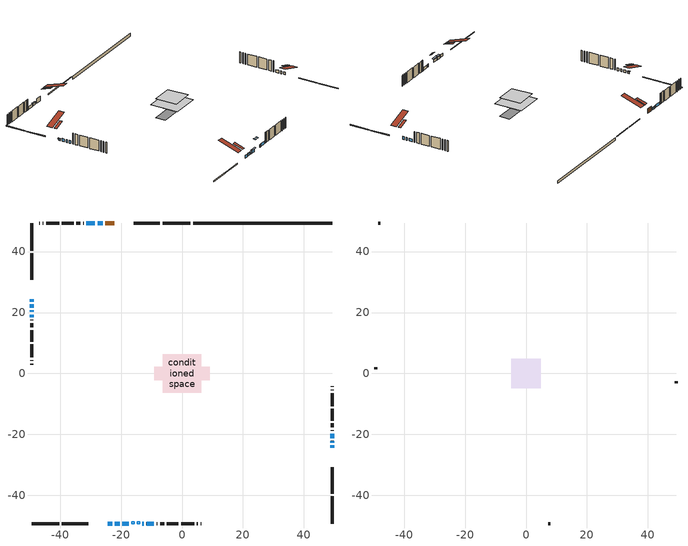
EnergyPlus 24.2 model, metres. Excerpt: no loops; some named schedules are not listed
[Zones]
conditioned space
 floor outside (Floor1 construction): -2.57,-2.57 -2.57,2.57 2.57,2.57 2.57,-2.57 z0.31
 floor adiabatic (AdiabaticFloorConstruction): -6.39,-6.39 -6.39,6.39 6.39,6.39 6.39,-6.39 z2.75
 floor foundation (Slab1 construction): -9.16,-2.27 -9.16,2.27 9.16,2.27 9.16,-2.27 z-0.91
 wall outside (RimJoist1 construction): 2.7,49.35 -6.33,49.35 / -49.35,-49.35 -40.32,-49.35 / -49.35,49.35 -49.35,40.32 / 49.35,-49.35 49.35,-40.32 z0.31:0.61
 wall outside (RimJoist2 construction): -7.26,49.35 -15.83,49.35 / -39.39,-49.35 -30.82,-49.35 / -49.35,39.39 -49.35,30.82 / 49.35,-39.39 49.35,-30.82 z0.31:0.61
 wall outside (AdiabaticWallConstruction 1): -22.28,49.35 -25.09,49.35 z0.31:2.34
 wall outside (AdiabaticWallConstruction): -24.37,-49.35 -22.91,-49.35 / -49.35,22.63 -49.35,21.61 / 49.35,-24.37 49.35,-23.61 / 49.35,-22.68 49.35,-22.14 / -19.53,-49.35 -17.39,-49.35 / -49.35,20.69 -49.35,20.18 / -49.35,19.25 -49.35,18.49 / -13,-49.35 -12.57,-49.35 / 49.35,-21.21 49.35,-19.68 / -28.58,49.35 -31.32,49.35 / -11.64,-49.35 -9.2,-49.35 z0.31:1.53; -49.35,24.37 -49.35,23.56 z0.31:1.13; -26.02,49.35 -27.65,49.35 z0.31:1.12; -21.98,-49.35 -20.45,-49.35 z0.31:1.33
 wall outside (Wall1 construction): -32.25,49.35 -32.41,49.35 / -8.27,-49.35 -8.11,-49.35 / -49.35,17.56 -49.35,17.4 / 49.35,-18.76 49.35,-18.59 z0.31:5.19
 wall outside (Wall2 construction): -33.34,49.35 -34.63,49.35 / -7.18,-49.35 -5.89,-49.35 / -49.35,16.47 -49.35,15.17 / 49.35,-17.67 49.35,-16.37 z0.31:5.19
 wall outside (Wall3 construction): -35.56,49.35 -39.37,49.35 / -4.96,-49.35 -1.16,-49.35 / -49.35,14.24 -49.35,10.44 / 49.35,-15.44 49.35,-11.64 z0.31:5.19
 wall outside (Wall4 construction): -40.3,49.35 -44.51,49.35 / -0.23,-49.35 3.99,-49.35 / -49.35,9.51 -49.35,5.3 / 49.35,-10.71 49.35,-6.49 z0.31:5.19
 wall outside (Wall5 construction): -45.44,49.35 -45.68,49.35 / 4.92,-49.35 5.15,-49.35 / -49.35,4.37 -49.35,4.13 / 49.35,-5.57 49.35,-5.33 z0.31:5.19
 wall outside (Wall6 construction): -46.6,49.35 -46.89,49.35 / 6.08,-49.35 6.37,-49.35 / -49.35,3.2 -49.35,2.92 / 49.35,-4.4 49.35,-4.11 z0.31:5.19
 wall foundation (FoundationWall1 construction): 49.35,49.35 3.63,49.35 z-0.91:0.31
 window (WindowConstruction 12): -24.37,-49.35 -22.91,-49.35 z0.31:1.53
 window (WindowConstruction 3): -49.35,24.37 -49.35,23.56 z0.31:1.12
 window (WindowConstruction 4): -49.35,22.63 -49.35,21.62 z0.31:1.53
 window (WindowConstruction 5): 49.35,-24.37 49.35,-23.61 z0.31:1.53
 window (WindowConstruction 6): 49.35,-22.68 49.35,-22.14 z0.31:1.53
 window (WindowConstruction 7): -26.02,49.35 -27.65,49.35 z0.31:1.12
 window (WindowConstruction 8): -21.98,-49.35 -20.45,-49.35 z0.31:1.32
 window (WindowConstruction 9): -19.52,-49.35 -17.39,-49.35 z0.31:1.53
 window (WindowConstruction 10): -49.35,20.69 -49.35,20.18 z0.31:1.53
 window (WindowConstruction 11): -49.35,19.25 -49.35,18.49 z0.31:1.53
 window (WindowConstruction 13): -13,-49.35 -12.57,-49.35 z0.31:1.53
 window (WindowConstruction): 49.35,-21.21 49.35,-19.68 z0.31:1.53
 window (WindowConstruction 1): -28.58,49.35 -31.32,49.35 z0.31:1.53
 window (WindowConstruction 2): -11.64,-49.35 -9.2,-49.35 z0.31:1.53
 door (Door): -22.28,49.35 -25.09,49.35 z0.31:2.34
 ceiling adiabatic (AdiabaticFloorConstruction): 6.39,-6.39 6.39,6.39 -6.39,6.39 -6.39,-6.39 z2.75
 roof outside (Roof2 construction): -21.35,49.35,5.19 -21.35,44.88,6.68 -20.17,44.88,6.68 -20.17,49.35,5.19; -25.3,-49.35,5.19 -25.3,-44.88,6.68 -26.48,-44.88,6.68 -26.48,-49.35,5.19; -49.35,25.3,5.19 -44.88,25.3,6.68 -44.88,26.48,6.68 -49.35,26.48,5.19; 49.35,-25.3,5.19 44.88,-25.3,6.68 44.88,-26.48,6.68 49.35,-26.48,5.19
 roof outside (AdiabaticRoofConstruction): -15.6,-49.35,5.19 -15.6,-48.53,5.46 -16.46,-48.53,5.46 -16.46,-49.35,5.19; -13.92,-49.35,5.19 -13.92,-48.64,5.42 -14.67,-48.64,5.42 -14.67,-49.35,5.19
 skylight (SkylightConstruction): -15.6,-49.35,5.19 -15.6,-48.53,5.46 -16.46,-48.53,5.46 -16.46,-49.35,5.19
 skylight (SkylightConstruction 1): -13.92,-49.35,5.19 -13.92,-48.64,5.42 -14.67,-48.64,5.42 -14.67,-49.35,5.19
attic - vented
 floor to conditioned space (Floor2 construction Reversed): -4.84,-4.84 -4.84,4.84 4.84,4.84 4.84,-4.84 z5.19
 wall outside (Wall7 construction): -47.82,49.35 -48.42,49.35 / 7.3,-49.35 7.9,-49.35 / -49.35,1.99 -49.35,1.38 / 49.35,-3.18 49.35,-2.58 z0.31:5.19
 roof outside (Roof1 construction): -19.24,49.35,5.19 -19.24,39.93,8.33 -16.76,39.93,8.33 -16.76,49.35,5.19; -27.41,-49.35,5.19 -27.41,-39.93,8.33 -29.89,-39.93,8.33 -29.89,-49.35,5.19; -49.35,27.41,5.19 -39.93,27.41,8.33 -39.93,29.89,8.33 -49.35,29.89,5.19; 49.35,-27.41,5.19 39.93,-27.41,8.33 39.93,-29.89,8.33 49.35,-29.89,5.19
shading: -49.35,23.41 -49.35,24.52 -49.96,24.52 -49.96,23.41 z1.27; -27.8,49.35 -25.87,49.35 -25.87,49.96 -27.8,49.96 z1.27; -20.16,-49.35 -22.28,-49.35 -22.28,-50.26 -20.16,-50.26 z1.62; -16.93,-49.35 -19.99,-49.35 -19.99,-49.96 -16.93,-49.96 z1.99
[Building]
Building 1: Terrain=Suburbs
[Site:Location]
Summerland CS_BC: Latitude {deg}=49.56; Longitude {deg}=-119.65; Time Zone {hr}=-8; Elevation {m}=454; Keep Site Location Information=Yes
[Site:GroundTemperature:Shallow]
5.06956, 3.19416, 3.04397, 3.93394, 7.50669, 11.0628, 14.1458, 16.0987, 16.2646, 14.6762, 11.6719, 8.22487
[Site:WaterMainsTemperature]
Calculation Method=Schedule; Temperature Schedule=mains temperature schedule
[Material] Roughness=Rough; Thermal Absorptance=0.9
Name | Thickness {m} | Conductivity {W/m-K} | Density {kg/m3} | Specific Heat {J/kg-K} | Solar Absorptance | Visible Absorptance
asphalt or fiberglass shingles | 0.00635 | 0.162714 | 1121.4 | 1465.45 | 0.4 | 0.4
asphalt or fiberglass shingles 1 | 0.00635 | 0.162714 | 1121.4 | 1465.45 | 0.7 | 0.7
ceiling loosefill ins | 0.169333 | 0.0480833 | 16.02 | 1046.75 | 0.7 | 0.7
ceiling stud and cavity | 0.1397 | 0.0910875 | 65.682 | 1177.47 | 0.7 | 0.7
concrete 4.0 in. | 0.1016 | 1.803125 | 2242.8 | 837.4 | 0.7 | 0.7
concrete 8.0 in. | 0.2032 | 1.803125 | 2242.8 | 837.4 | 0.7 | 0.7
door material | 0.04445 | 0.0451087 | 512.64 | 1214.23 | 0.7 | 0.7
exterior vertical ins | 0.0198382 | 0.029427 | 32.04 | 1214.23 | 0.7 | 0.7
floor covering | 0.0127 | 0.0433444 | 54.468 | 1339.84 | 0.6 | 0.6
floor rigid ins; rim joist rigid ins; roof rigid ins; wall rigid ins | 0.051816 | 0.029427 | 32.04 | 1214.23 | 0.7 | 0.7
floor rigid ins 1; roof rigid ins 1; wall rigid ins 1 | 0.512978 | 0.029427 | 32.04 | 1214.23 | 0.7 | 0.7
floor stud and cavity | 0.1397 | 0.10182 | 92.3553 | 1139.71 | 0.7 | 0.7
floor stud and cavity 1 | 0.1397 | 1.75129 | 37.0049 | 1207.88 | 0.7 | 0.7
furniture material conditioned space 1 | 0.1524 | 0.115458 | 640.8 | 1214.23 | 0.6 | 0.6
gypsum board | 0.0127 | 0.160291 | 801 | 837.4 | 0.6 | 0.6
gypsum board 1 | 0.0127 | 0.160291 | 801 | 837.4 | 0.7 | 0.7
osb sheathing 0.5 in. | 0.0127 | 0.115458 | 512.64 | 1214.23 | 0.7 | 0.7
osb sheathing 0.75 in. | 0.01905 | 0.115458 | 512.64 | 1214.23 | 0.7 | 0.7
osb sheathing 2.0 in. | 0.0508 | 0.115458 | 512.64 | 1214.23 | 0.7 | 0.7
rim joist stud and cavity | 0.0508 | 0.0471729 | 125.044 | 1163.47 | 0.6 | 0.6
rim joist stud and cavity 1 | 0.0508 | 0.0402607 | 125.044 | 1163.47 | 0.6 | 0.6
roof stud and cavity | 0.2032 | 0.17359 | 78.34581 | 1123.46 | 0.7 | 0.7
roof stud and cavity 1 | 0.18415 | 1.78685 | 37.0049 | 1207.88 | 0.6 | 0.6
wall stud and cavity | 0.1397 | 0.316099 | 139.0536 | 1170.24 | 0.7 | 0.7
wall stud and cavity 1 | 0.1397 | 0.274534 | 139.0536 | 1170.24 | 0.7 | 0.7
wall stud and cavity 2 | 0.1397 | 0.216185 | 139.0536 | 1170.24 | 0.7 | 0.7
wall stud and cavity 3 | 0.1397 | 0.190262 | 139.0536 | 1170.24 | 0.7 | 0.7
wall stud and cavity 4 | 0.1397 | 0.0749889 | 139.0536 | 1170.24 | 0.7 | 0.7
wall stud and cavity 5 | 0.1397 | 0.0731228 | 139.0536 | 1170.24 | 0.7 | 0.7
wall stud and cavity 6 | 0.0889 | 6.9971 | 50.32683 | 1063.81 | 0.6 | 0.6
wall stud and cavity 7 | 0.0889 | 0.380278 | 52.3479 | 1209.89 | 0.7 | 0.7
wall stud and cavity 8 | 0.0889 | 0.391764 | 83.0341 | 1211.67 | 0.7 | 0.7
wood siding | 0.0254 | 0.102417 | 544.68 | 1172.36 | 0.4 | 0.4
wood siding 1 | 0.00254 | 0.102417 | 544.68 | 1172.36 | 0.4 | 0.4
wood siding 2; wood siding 3; wood siding 4 | 0.0254 | 0.102417 | 544.68 | 1172.36 | 0.7 | 0.7
[WindowMaterial:SimpleGlazingSystem]
Name | U-Factor {W/m2-K} | Solar Heat Gain Coefficient
SkylightMaterial | 2.64368 | 0.6208
SkylightMaterial 1 | 2.64709 | 0.6068
WindowMaterial | 2.961077 | 0.63
WindowMaterial 1 | 2.95653 | 0.63
WindowMaterial 2 | 2.92076 | 0.67
WindowMaterial 3 | 2.96448 | 0.62
WindowMaterial 4 | 3.01161 | 0.58
WindowMaterial 5 | 2.921331 | 0.67
WindowMaterial 6 | 2.90032 | 0.69
WindowMaterial 7 | 3.54194 | 0.66
WindowMaterial 8 | 3.97914 | 0.6
[Construction]
AdiabaticFloorConstruction: floor stud and cavity 1, floor rigid ins 1, osb sheathing 0.75 in., floor covering
AdiabaticRoofConstruction: asphalt or fiberglass shingles 1, roof rigid ins 1, osb sheathing 0.75 in., roof stud and cavity 1
AdiabaticWallConstruction: wood siding 3, wall rigid ins 1, wall stud and cavity 7, gypsum board
AdiabaticWallConstruction 1: wood siding 4, wall rigid ins 1, wall stud and cavity 7, gypsum board
Door: door material
Floor1 construction: floor stud and cavity, floor rigid ins, osb sheathing 0.75 in., floor covering
Floor2 construction Reversed: gypsum board, ceiling stud and cavity, ceiling loosefill ins
FoundationWall1 construction: concrete 8.0 in., gypsum board 1
furniture construction conditioned space 1: furniture material conditioned space 1
PartitionWallConstruction: gypsum board, wall stud and cavity 8, gypsum board
RimJoist1 construction: wood siding 2, rim joist rigid ins, osb sheathing 2.0 in., rim joist stud and cavity
RimJoist2 construction: wood siding 2, rim joist rigid ins, osb sheathing 2.0 in., rim joist stud and cavity 1
Roof1 construction: asphalt or fiberglass shingles
Roof2 construction: asphalt or fiberglass shingles, roof rigid ins, osb sheathing 0.75 in., roof stud and cavity, gypsum board
SkylightConstruction: SkylightMaterial
SkylightConstruction 1: SkylightMaterial 1
Slab1 construction: concrete 4.0 in.
Wall1 construction: wood siding, wall rigid ins, osb sheathing 0.5 in., wall stud and cavity, gypsum board
Wall2 construction: wood siding, wall rigid ins, osb sheathing 0.5 in., wall stud and cavity 1, gypsum board
Wall3 construction: wood siding, wall rigid ins, osb sheathing 0.5 in., wall stud and cavity 2, gypsum board
Wall4 construction: wood siding, wall rigid ins, osb sheathing 0.5 in., wall stud and cavity 3, gypsum board
Wall5 construction: wood siding, osb sheathing 0.5 in., wall stud and cavity 4, gypsum board
Wall6 construction: wood siding, osb sheathing 0.5 in., wall stud and cavity 5, gypsum board
Wall7 construction: wood siding 1, wall stud and cavity 6
WindowConstruction; WindowConstruction 11; WindowConstruction 5: WindowMaterial
WindowConstruction 1: WindowMaterial 1
WindowConstruction 10; WindowConstruction 4: WindowMaterial 4
WindowConstruction 12: WindowMaterial 7
WindowConstruction 13: WindowMaterial 8
WindowConstruction 2: WindowMaterial 2
WindowConstruction 3; WindowConstruction 6; WindowConstruction 7: WindowMaterial 3
WindowConstruction 8: WindowMaterial 5
WindowConstruction 9: WindowMaterial 6
[Zone] Multiplier=1; Part of Total Floor Area=Yes
Name | Volume {m3}
attic - vented | 48.7246
conditioned space | 542
[Space]
Name | Zone | Volume {m3}
attic - vented 1 | attic - vented | 48.7246
conditioned space 1 | conditioned space | 542
[ZoneInfiltration:EffectiveLeakageArea]
infil attic - vented 1: Zone or Space=attic - vented 1; Schedule=Always On Discrete; Effective Air Leakage Area {cm2}=4492.77; Stack Coefficient=0.000557625; Wind Coefficient=1.59548e-05
[ZoneMixing]
whole house fan mix: Zone or Space=attic - vented; Schedule=Always On Continuous; Design Flow Rate Calculation Method=Flow/Zone; Design Flow Rate {m3/s}=0; Source Zone or Space=conditioned space
[SurfaceProperty:ExposedFoundationPerimeter]
Slab1: Exposed Perimeter Calculation Method=TotalExposedPerimeter; Total Exposed Perimeter {m}=45.721
[InternalMass] Zone or ZoneList=conditioned space; Space or SpaceList=conditioned space 1
Name | Construction | Surface Area {m2}
furniture mass conditioned space 1 | furniture construction conditioned space 1 | 109.072
partition wall mass | PartitionWallConstruction | 272.68
[Lights]
interior lighting: Zone or ZoneList or Space or SpaceList=conditioned space 1; Schedule=interior lighting schedule; Design Level Calculation Method=LightingLevel; Lighting Level {W}=343.2; Return Air Fraction=0; Fraction Radiant=0.6; Fraction Visible=0.2; Fraction Replaceable=1
[People]
occupants: Zone or ZoneList or Space or SpaceList=conditioned space 1; Number of People Schedule=occupants schedule; Number of People Calculation Method=People; Number of People=3; Fraction Radiant=0.314171; Sensible Heat Fraction=0.56303; Activity Level Schedule=occupants activity schedule; Carbon Dioxide Generation Rate {m3/s-W}=0; Enable ASHRAE 55 Comfort Warnings=No; Mean Radiant Temperature Calculation Type=EnclosureAveraged
[ElectricEquipment] Zone or ZoneList or Space or SpaceList=conditioned space 1; Design Level Calculation Method=EquipmentLevel
Name | Schedule | Design Level {W} | Fraction Latent | Fraction Radiant | Fraction Lost
clothes dryer | clothes dryer schedule | 140.772 | 0.015 | 0.081 | 0.85
clothes washer | clothes washer schedule | 32.1985 | 0.03 | 0.162 | 0.7
cooking range | cooking range schedule | 215.147 | 0.08 | 0.432 | 0.2
dishwasher | dishwasher schedule | 66.8632 | 0.3 | 0.18 | 0.4
fridge | fridge schedule | 72.9452 | 0 | 0.6 | 0
mech vent house fan | mech vent house fan schedule | 0.95 | 0 | 0 | 1
mech vent house fan cfis | mech vent house fan cfis schedule | 0 | 0 | 0 | 0
misc plug loads | misc plug loads schedule | 494.7 | 0.045 | 0.513 | 0.1
whole house fan | Always On Discrete | 0 | 0 | 0 | 1
[OtherEquipment] Zone or ZoneList or Space or SpaceList=conditioned space 1; Design Level Calculation Method=EquipmentLevel
Name | Fuel Type | Schedule | Design Level {W} | Fraction Latent | Fraction Radiant | Fraction Lost
clothes dryer 1 | Electricity | clothes dryer schedule | 0 | 0.015 | 0.081 | 0.85
cooking range 1 | Electricity | cooking range schedule | 0 | 0.08 | 0.432 | 0.2
general water use latent | None | general water use schedule | 62.594 | 1 | 0 | 0
general water use sensible | None | general water use schedule | -61.6891 | 0 | 0.6 | 0
mech vent house fan latent load | None | Always On Discrete | 0 | 1 | 0 | 0
mech vent house fan sensible load | None | Always On Discrete | 0 | 0 | 0 | 0
water heater energy adjustment1 | NaturalGas | Always On Discrete | 0.01 | 0 | 0 | 1
[ZoneInfiltration:DesignFlowRate] Zone or ZoneList or Space or SpaceList=conditioned space 1; Schedule=Always On Discrete; Design Flow Rate Calculation Method=Flow/Zone; Design Flow Rate {m3/s}=0
infil flow; natural vent flow; whole house fan flow
[Foundation:Kiva]
Foundation Kiva 1: Initial Indoor Air Temperature {C}=18; Wall Height Above Grade {m}=0.309982; Wall Depth Below Slab {m}=0.2032; Custom Block Material Name 1=exterior vertical ins; Custom Block Depth 1 {m}=1.21999; Custom Block X Position 1 {m}=0.2159; Custom Block Z Position 1 {m}=0
[Foundation:Kiva:Settings]
Soil Conductivity {W/m-K}=0.849921; Soil Density {kg/m3}=1842.3; Soil Specific Heat {J/kg-K}=418.7; Ground Solar Absorptivity=0.9; Ground Thermal Absorptivity=0.9; Ground Surface Roughness {m}=0.03; Far-Field Width {m}=40; Deep-Ground Boundary Condition=ZeroFlux; Deep-Ground Depth {m}=40; Minimum Cell Dimension {m}=0.2; Maximum Cell Growth Coefficient=3; Simulation Timestep=Timestep
[Exterior:Lights]
exterior lighting: Schedule=exterior lighting schedule; Design Level {W}=75.6
[Schedule:Constant]
Name | Hourly Value
Always On Continuous; mech vent house fan schedule; mech vent house fan cfis schedule; Always On Discrete | 1
occupants activity schedule | 117.228
fridge schedule | 0
[Schedule:Week:Daily]
interior lighting schedule Week Rule - Jan1-Jan27: interior lighting schedule day, interior lighting schedule day, interior lighting schedule day, interior lighting schedule day, interior lighting schedule day, interior lighting schedule day, interior lighting schedule day, interior lighting schedule default day, interior lighting schedule default day, interior lighting schedule default day, interior lighting schedule default day, interior lighting schedule default day
interior lighting schedule Week Rule - Jan28-Feb3: interior lighting schedule day, interior lighting schedule day, interior lighting schedule day, interior lighting schedule day, interior lighting schedule day 1, interior lighting schedule day 1, interior lighting schedule day 1, interior lighting schedule default day, interior lighting schedule default day, interior lighting schedule default day, interior lighting schedule default day, interior lighting schedule default day
interior lighting schedule Week Rule - Feb4-Feb24: interior lighting schedule day 1, interior lighting schedule day 1, interior lighting schedule day 1, interior lighting schedule day 1, interior lighting schedule day 1, interior lighting schedule day 1, interior lighting schedule day 1, interior lighting schedule default day, interior lighting schedule default day, interior lighting schedule default day, interior lighting schedule default day, interior lighting schedule default day
interior lighting schedule Week Rule - Feb25-Mar3: interior lighting schedule day 1, interior lighting schedule day 1, interior lighting schedule day 1, interior lighting schedule day 1, interior lighting schedule day 2, interior lighting schedule day 2, interior lighting schedule day 2, interior lighting schedule default day, interior lighting schedule default day, interior lighting schedule default day, interior lighting schedule default day, interior lighting schedule default day
interior lighting schedule Week Rule - Mar4-Mar31: interior lighting schedule day 2, interior lighting schedule day 2, interior lighting schedule day 2, interior lighting schedule day 2, interior lighting schedule day 2, interior lighting schedule day 2, interior lighting schedule day 2, interior lighting schedule default day, interior lighting schedule default day, interior lighting schedule default day, interior lighting schedule default day, interior lighting schedule default day
interior lighting schedule Week Rule - Apr1-Apr28: interior lighting schedule day 3, interior lighting schedule day 3, interior lighting schedule day 3, interior lighting schedule day 3, interior lighting schedule day 3, interior lighting schedule day 3, interior lighting schedule day 3, interior lighting schedule default day, interior lighting schedule default day, interior lighting schedule default day, interior lighting schedule default day, interior lighting schedule default day
interior lighting schedule Week Rule - Apr29-May5: interior lighting schedule day 3, interior lighting schedule day 3, interior lighting schedule day 4, interior lighting schedule day 4, interior lighting schedule day 4, interior lighting schedule day 4, interior lighting schedule day 4, interior lighting schedule default day, interior lighting schedule default day, interior lighting schedule default day, interior lighting schedule default day, interior lighting schedule default day
interior lighting schedule Week Rule - May6-May26: interior lighting schedule day 4, interior lighting schedule day 4, interior lighting schedule day 4, interior lighting schedule day 4, interior lighting schedule day 4, interior lighting schedule day 4, interior lighting schedule day 4, interior lighting schedule default day, interior lighting schedule default day, interior lighting schedule default day, interior lighting schedule default day, interior lighting schedule default day
interior lighting schedule Week Rule - May27-Jun2: interior lighting schedule day 4, interior lighting schedule day 4, interior lighting schedule day 4, interior lighting schedule day 4, interior lighting schedule day 4, interior lighting schedule day 5, interior lighting schedule day 5, interior lighting schedule default day, interior lighting schedule default day, interior lighting schedule default day, interior lighting schedule default day, interior lighting schedule default day
interior lighting schedule Week Rule - Jun3-Jun30: interior lighting schedule day 5, interior lighting schedule day 5, interior lighting schedule day 5, interior lighting schedule day 5, interior lighting schedule day 5, interior lighting schedule day 5, interior lighting schedule day 5, interior lighting schedule default day, interior lighting schedule default day, interior lighting schedule default day, interior lighting schedule default day, interior lighting schedule default day
interior lighting schedule Week Rule - Jul1-Jul28: interior lighting schedule day 6, interior lighting schedule day 6, interior lighting schedule day 6, interior lighting schedule day 6, interior lighting schedule day 6, interior lighting schedule day 6, interior lighting schedule day 6, interior lighting schedule default day, interior lighting schedule default day, interior lighting schedule default day, interior lighting schedule default day, interior lighting schedule default day
interior lighting schedule Week Rule - Jul29-Aug4: interior lighting schedule day 6, interior lighting schedule day 6, interior lighting schedule day 6, interior lighting schedule day 7, interior lighting schedule day 7, interior lighting schedule day 7, interior lighting schedule day 7, interior lighting schedule default day, interior lighting schedule default day, interior lighting schedule default day, interior lighting schedule default day, interior lighting schedule default day
interior lighting schedule Week Rule - Aug5-Aug25: interior lighting schedule day 7, interior lighting schedule day 7, interior lighting schedule day 7, interior lighting schedule day 7, interior lighting schedule day 7, interior lighting schedule day 7, interior lighting schedule day 7, interior lighting schedule default day, interior lighting schedule default day, interior lighting schedule default day, interior lighting schedule default day, interior lighting schedule default day
interior lighting schedule Week Rule - Aug26-Sep1: interior lighting schedule day 7, interior lighting schedule day 7, interior lighting schedule day 7, interior lighting schedule day 7, interior lighting schedule day 7, interior lighting schedule day 7, interior lighting schedule day 8, interior lighting schedule default day, interior lighting schedule default day, interior lighting schedule default day, interior lighting schedule default day, interior lighting schedule default day
interior lighting schedule Week Rule - Sep2-Sep29: interior lighting schedule day 8, interior lighting schedule day 8, interior lighting schedule day 8, interior lighting schedule day 8, interior lighting schedule day 8, interior lighting schedule day 8, interior lighting schedule day 8, interior lighting schedule default day, interior lighting schedule default day, interior lighting schedule default day, interior lighting schedule default day, interior lighting schedule default day
interior lighting schedule Week Rule - Sep30-Oct6: interior lighting schedule day 8, interior lighting schedule day 9, interior lighting schedule day 9, interior lighting schedule day 9, interior lighting schedule day 9, interior lighting schedule day 9, interior lighting schedule day 9, interior lighting schedule default day, interior lighting schedule default day, interior lighting schedule default day, interior lighting schedule default day, interior lighting schedule default day
interior lighting schedule Week Rule - Oct7-Oct27: interior lighting schedule day 9, interior lighting schedule day 9, interior lighting schedule day 9, interior lighting schedule day 9, interior lighting schedule day 9, interior lighting schedule day 9, interior lighting schedule day 9, interior lighting schedule default day, interior lighting schedule default day, interior lighting schedule default day, interior lighting schedule default day, interior lighting schedule default day
interior lighting schedule Week Rule - Oct28-Nov3: interior lighting schedule day 9, interior lighting schedule day 9, interior lighting schedule day 9, interior lighting schedule day 9, interior lighting schedule day 10, interior lighting schedule day 10, interior lighting schedule day 10, interior lighting schedule default day, interior lighting schedule default day, interior lighting schedule default day, interior lighting schedule default day, interior lighting schedule default day
interior lighting schedule Week Rule - Nov4-Nov24: interior lighting schedule day 10, interior lighting schedule day 10, interior lighting schedule day 10, interior lighting schedule day 10, interior lighting schedule day 10, interior lighting schedule day 10, interior lighting schedule day 10, interior lighting schedule default day, interior lighting schedule default day, interior lighting schedule default day, interior lighting schedule default day, interior lighting schedule default day
interior lighting schedule Week Rule - Nov25-Dec1: interior lighting schedule day 10, interior lighting schedule day 10, interior lighting schedule day 10, interior lighting schedule day 10, interior lighting schedule day 10, interior lighting schedule day 10, interior lighting schedule day 11, interior lighting schedule default day, interior lighting schedule default day, interior lighting schedule default day, interior lighting schedule default day, interior lighting schedule default day
interior lighting schedule Week Rule - Dec2-Dec31: interior lighting schedule day 11, interior lighting schedule day 11, interior lighting schedule day 11, interior lighting schedule day 11, interior lighting schedule day 11, interior lighting schedule day 11, interior lighting schedule day 11, interior lighting schedule default day, interior lighting schedule default day, interior lighting schedule default day, interior lighting schedule default day, interior lighting schedule default day
occupants schedule Week Rule - Jan1-Dec31: occupants schedule day, occupants schedule day, occupants schedule day, occupants schedule day, occupants schedule day, occupants schedule day, occupants schedule day, occupants schedule default day, occupants schedule default day, occupants schedule default day, occupants schedule default day, occupants schedule default day
clothes dryer schedule Week Rule - Jan1-Dec31: clothes dryer schedule day, clothes dryer schedule day, clothes dryer schedule day, clothes dryer schedule day, clothes dryer schedule day, clothes dryer schedule day, clothes dryer schedule day, clothes dryer schedule default day, clothes dryer schedule default day, clothes dryer schedule default day, clothes dryer schedule default day, clothes dryer schedule default day
clothes washer schedule Week Rule - Jan1-Dec31: clothes washer schedule day, clothes washer schedule day, clothes washer schedule day, clothes washer schedule day, clothes washer schedule day, clothes washer schedule day, clothes washer schedule day, clothes washer schedule default day, clothes washer schedule default day, clothes washer schedule default day, clothes washer schedule default day, clothes washer schedule default day
cooking range schedule Week Rule - Jan1-Dec31: cooking range schedule day, cooking range schedule day, cooking range schedule day, cooking range schedule day, cooking range schedule day, cooking range schedule day, cooking range schedule day, cooking range schedule default day, cooking range schedule default day, cooking range schedule default day, cooking range schedule default day, cooking range schedule default day
dishwasher schedule Week Rule - Jan1-Dec31: dishwasher schedule day, dishwasher schedule day, dishwasher schedule day, dishwasher schedule day, dishwasher schedule day, dishwasher schedule day, dishwasher schedule day, dishwasher schedule default day, dishwasher schedule default day, dishwasher schedule default day, dishwasher schedule default day, dishwasher schedule default day
misc plug loads schedule Week Rule - Jan1-Dec31: misc plug loads schedule day, misc plug loads schedule day, misc plug loads schedule day, misc plug loads schedule day, misc plug loads schedule day, misc plug loads schedule day, misc plug loads schedule day, misc plug loads schedule default day, misc plug loads schedule default day, misc plug loads schedule default day, misc plug loads schedule default day, misc plug loads schedule default day
general water use schedule Week Rule - Jan1-Dec31: general water use schedule day, general water use schedule day, general water use schedule day, general water use schedule day, general water use schedule day, general water use schedule day, general water use schedule day, general water use schedule default day, general water use schedule default day, general water use schedule default day, general water use schedule default day, general water use schedule default day
exterior lighting schedule Week Rule - Jan1-Jan27: exterior lighting schedule day, exterior lighting schedule day, exterior lighting schedule day, exterior lighting schedule day, exterior lighting schedule day, exterior lighting schedule day, exterior lighting schedule day, exterior lighting schedule default day, exterior lighting schedule default day, exterior lighting schedule default day, exterior lighting schedule default day, exterior lighting schedule default day
exterior lighting schedule Week Rule - Jan28-Feb3: exterior lighting schedule day, exterior lighting schedule day, exterior lighting schedule day, exterior lighting schedule day, exterior lighting schedule day 1, exterior lighting schedule day 1, exterior lighting schedule day 1, exterior lighting schedule default day, exterior lighting schedule default day, exterior lighting schedule default day, exterior lighting schedule default day, exterior lighting schedule default day
exterior lighting schedule Week Rule - Feb4-Feb24: exterior lighting schedule day 1, exterior lighting schedule day 1, exterior lighting schedule day 1, exterior lighting schedule day 1, exterior lighting schedule day 1, exterior lighting schedule day 1, exterior lighting schedule day 1, exterior lighting schedule default day, exterior lighting schedule default day, exterior lighting schedule default day, exterior lighting schedule default day, exterior lighting schedule default day
exterior lighting schedule Week Rule - Feb25-Mar3: exterior lighting schedule day 1, exterior lighting schedule day 1, exterior lighting schedule day 1, exterior lighting schedule day 1, exterior lighting schedule day 2, exterior lighting schedule day 2, exterior lighting schedule day 2, exterior lighting schedule default day, exterior lighting schedule default day, exterior lighting schedule default day, exterior lighting schedule default day, exterior lighting schedule default day
exterior lighting schedule Week Rule - Mar4-Mar31: exterior lighting schedule day 2, exterior lighting schedule day 2, exterior lighting schedule day 2, exterior lighting schedule day 2, exterior lighting schedule day 2, exterior lighting schedule day 2, exterior lighting schedule day 2, exterior lighting schedule default day, exterior lighting schedule default day, exterior lighting schedule default day, exterior lighting schedule default day, exterior lighting schedule default day
exterior lighting schedule Week Rule - Apr1-Apr28: exterior lighting schedule day 3, exterior lighting schedule day 3, exterior lighting schedule day 3, exterior lighting schedule day 3, exterior lighting schedule day 3, exterior lighting schedule day 3, exterior lighting schedule day 3, exterior lighting schedule default day, exterior lighting schedule default day, exterior lighting schedule default day, exterior lighting schedule default day, exterior lighting schedule default day
exterior lighting schedule Week Rule - Apr29-May5: exterior lighting schedule day 3, exterior lighting schedule day 3, exterior lighting schedule day 4, exterior lighting schedule day 4, exterior lighting schedule day 4, exterior lighting schedule day 4, exterior lighting schedule day 4, exterior lighting schedule default day, exterior lighting schedule default day, exterior lighting schedule default day, exterior lighting schedule default day, exterior lighting schedule default day
exterior lighting schedule Week Rule - May6-May26: exterior lighting schedule day 4, exterior lighting schedule day 4, exterior lighting schedule day 4, exterior lighting schedule day 4, exterior lighting schedule day 4, exterior lighting schedule day 4, exterior lighting schedule day 4, exterior lighting schedule default day, exterior lighting schedule default day, exterior lighting schedule default day, exterior lighting schedule default day, exterior lighting schedule default day
exterior lighting schedule Week Rule - May27-Jun2: exterior lighting schedule day 4, exterior lighting schedule day 4, exterior lighting schedule day 4, exterior lighting schedule day 4, exterior lighting schedule day 4, exterior lighting schedule day 5, exterior lighting schedule day 5, exterior lighting schedule default day, exterior lighting schedule default day, exterior lighting schedule default day, exterior lighting schedule default day, exterior lighting schedule default day
exterior lighting schedule Week Rule - Jun3-Jun30: exterior lighting schedule day 5, exterior lighting schedule day 5, exterior lighting schedule day 5, exterior lighting schedule day 5, exterior lighting schedule day 5, exterior lighting schedule day 5, exterior lighting schedule day 5, exterior lighting schedule default day, exterior lighting schedule default day, exterior lighting schedule default day, exterior lighting schedule default day, exterior lighting schedule default day
exterior lighting schedule Week Rule - Jul1-Jul28: exterior lighting schedule day 6, exterior lighting schedule day 6, exterior lighting schedule day 6, exterior lighting schedule day 6, exterior lighting schedule day 6, exterior lighting schedule day 6, exterior lighting schedule day 6, exterior lighting schedule default day, exterior lighting schedule default day, exterior lighting schedule default day, exterior lighting schedule default day, exterior lighting schedule default day
exterior lighting schedule Week Rule - Jul29-Aug4: exterior lighting schedule day 6, exterior lighting schedule day 6, exterior lighting schedule day 6, exterior lighting schedule day 7, exterior lighting schedule day 7, exterior lighting schedule day 7, exterior lighting schedule day 7, exterior lighting schedule default day, exterior lighting schedule default day, exterior lighting schedule default day, exterior lighting schedule default day, exterior lighting schedule default day
[Schedule:Year]
interior lighting schedule: interior lighting schedule Week Rule - Jan1-Jan27, 1, 1, 1, 27, interior lighting schedule Week Rule - Jan28-Feb3, 1, 28, 2, 3, interior lighting schedule Week Rule - Feb4-Feb24, 2, 4, 2, 24, interior lighting schedule Week Rule - Feb25-Mar3, 2, 25, 3, 3, interior lighting schedule Week Rule - Mar4-Mar31, 3, 4, 3, 31, interior lighting schedule Week Rule - Apr1-Apr28, 4, 1, 4, 28, interior lighting schedule Week Rule - Apr29-May5, 4, 29, 5, 5, interior lighting schedule Week Rule - May6-May26, 5, 6, 5, 26, interior lighting schedule Week Rule - May27-Jun2, 5, 27, 6, 2, interior lighting schedule Week Rule - Jun3-Jun30, 6, 3, 6, 30, interior lighting schedule Week Rule - Jul1-Jul28, 7, 1, 7, 28, interior lighting schedule Week Rule - Jul29-Aug4, 7, 29, 8, 4, interior lighting schedule Week Rule - Aug5-Aug25, 8, 5, 8, 25, interior lighting schedule Week Rule - Aug26-Sep1, 8, 26, 9, 1, interior lighting schedule Week Rule - Sep2-Sep29, 9, 2, 9, 29, interior lighting schedule Week Rule - Sep30-Oct6, 9, 30, 10, 6, interior lighting schedule Week Rule - Oct7-Oct27, 10, 7, 10, 27, interior lighting schedule Week Rule - Oct28-Nov3, 10, 28, 11, 3, interior lighting schedule Week Rule - Nov4-Nov24, 11, 4, 11, 24, interior lighting schedule Week Rule - Nov25-Dec1, 11, 25, 12, 1, interior lighting schedule Week Rule - Dec2-Dec31, 12, 2, 12, 31
occupants schedule: occupants schedule Week Rule - Jan1-Dec31, 1, 1, 12, 31
clothes dryer schedule: clothes dryer schedule Week Rule - Jan1-Dec31, 1, 1, 12, 31
clothes washer schedule: clothes washer schedule Week Rule - Jan1-Dec31, 1, 1, 12, 31
cooking range schedule: cooking range schedule Week Rule - Jan1-Dec31, 1, 1, 12, 31
dishwasher schedule: dishwasher schedule Week Rule - Jan1-Dec31, 1, 1, 12, 31
misc plug loads schedule: misc plug loads schedule Week Rule - Jan1-Dec31, 1, 1, 12, 31
general water use schedule: general water use schedule Week Rule - Jan1-Dec31, 1, 1, 12, 31
exterior lighting schedule: exterior lighting schedule Week Rule - Jan1-Jan27, 1, 1, 1, 27, exterior lighting schedule Week Rule - Jan28-Feb3, 1, 28, 2, 3, exterior lighting schedule Week Rule - Feb4-Feb24, 2, 4, 2, 24, exterior lighting schedule Week Rule - Feb25-Mar3, 2, 25, 3, 3, exterior lighting schedule Week Rule - Mar4-Mar31, 3, 4, 3, 31, exterior lighting schedule Week Rule - Apr1-Apr28, 4, 1, 4, 28, exterior lighting schedule Week Rule - Apr29-May5, 4, 29, 5, 5, exterior lighting schedule Week Rule - May6-May26, 5, 6, 5, 26, exterior lighting schedule Week Rule - May27-Jun2, 5, 27, 6, 2, exterior lighting schedule Week Rule - Jun3-Jun30, 6, 3, 6, 30, exterior lighting schedule Week Rule - Jul1-Jul28, 7, 1, 7, 28, exterior lighting schedule Week Rule - Jul29-Aug4, 7, 29, 8, 4, exterior lighting schedule Week Rule - Aug5-Aug25, 8, 5, 8, 25, exterior lighting schedule Week Rule - Aug26-Sep1, 8, 26, 9, 1, exterior lighting schedule Week Rule - Sep2-Sep29, 9, 2, 9, 29, exterior lighting schedule Week Rule - Sep30-Oct6, 9, 30, 10, 6, exterior lighting schedule Week Rule - Oct7-Oct27, 10, 7, 10, 27, exterior lighting schedule Week Rule - Oct28-Nov3, 10, 28, 11, 3, exterior lighting schedule Week Rule - Nov4-Nov24, 11, 4, 11, 24, exterior lighting schedule Week Rule - Nov25-Dec1, 11, 25, 12, 1, exterior lighting schedule Week Rule - Dec2-Dec31, 12, 2, 12, 31
[Schedule:Compact]
mains temperature schedule: Through: 01/01, For: AllDays, Until: 24:00, 8.8, Through: 01/02, For: AllDays, Until: 24:00, 8.73556, Through: 01/03, For: AllDays, Until: 24:00, 8.67222, Through: 01/04, For: AllDays, Until: 24:00, 8.61, Through: 01/05, For: AllDays, Until: 24:00, 8.54889, Through: 01/06, For: AllDays, Until: 24:00, 8.48944, Through: 01/07, For: AllDays, Until: 24:00, 8.43111, Through: 01/08, For: AllDays, Until: 24:00, 8.37389, Through: 01/09, For: AllDays, Until: 24:00, 8.31778, Through: 01/10, For: AllDays, Until: 24:00, 8.26333, Through: 01/11, For: AllDays, Until: 24:00, 8.21056, Through: 01/12, For: AllDays, Until: 24:00, 8.15889, Through: 01/13, For: AllDays, Until: 24:00, 8.10833, Through: 01/14, For: AllDays, Until: 24:00, 8.05944, Through: 01/15, For: AllDays, Until: 24:00, 8.01167, Through: 01/16, For: AllDays, Until: 24:00, 7.96556, Through: 01/17, For: AllDays, Until: 24:00, 7.92111, Through: 01/18, For: AllDays, Until: 24:00, 7.87778, Through: 01/19, For: AllDays, Until: 24:00, 7.83611, Through: 01/20, For: AllDays, Until: 24:00, 7.79556, Through: 01/21, For: AllDays, Until: 24:00, 7.75722, Through: 01/22, For: AllDays, Until: 24:00, 7.71944, Through: 01/23, For: AllDays, Until: 24:00, 7.68389, Through: 01/24, For: AllDays, Until: 24:00, 7.64944, Through: 01/25, For: AllDays, Until: 24:00, 7.61667, Through: 01/26, For: AllDays, Until: 24:00, 7.58556, Through: 01/27, For: AllDays, Until: 24:00, 7.55611, Through: 01/28, For: AllDays, Until: 24:00, 7.52778, Through: 01/29, For: AllDays, Until: 24:00, 7.50167, Through: 01/30, For: AllDays, Until: 24:00, 7.47667, Through: 01/31, For: AllDays, Until: 24:00, 7.45333, Through: 02/01, For: AllDays, Until: 24:00, 7.43111, Through: 02/02, For: AllDays, Until: 24:00, 7.41111, Through: 02/03, For: AllDays, Until: 24:00, 7.39278, Through: 02/04, For: AllDays, Until: 24:00, 7.37556, Through: 02/05, For: AllDays, Until: 24:00, 7.36, Through: 02/06, For: AllDays, Until: 24:00, 7.34667, Through: 02/07, For: AllDays, Until: 24:00, 7.33444, Through: 02/08, For: AllDays, Until: 24:00, 7.32389, Through: 02/09, For: AllDays, Until: 24:00, 7.315, Through: 02/10, For: AllDays, Until: 24:00, 7.30778, Through: 02/11, For: AllDays, Until: 24:00, 7.30222, Through: 02/12, For: AllDays, Until: 24:00, 7.29833, Through: 02/13, For: AllDays, Until: 24:00, 7.29611, Through: 02/14, For: AllDays, Until: 24:00, 7.29556, Through: 02/15, For: AllDays, Until: 24:00, 7.29611, Through: 02/16, For: AllDays, Until: 24:00, 7.29889, Through: 02/17, For: AllDays, Until: 24:00, 7.30278, Through: 02/18, For: AllDays, Until: 24:00, 7.30889, Through: 02/19, For: AllDays, Until: 24:00, 7.31667, Through: 02/20, For: AllDays, Until: 24:00, 7.32556, Through: 02/21, For: AllDays, Until: 24:00, 7.33611, Through: 02/22, For: AllDays, Until: 24:00, 7.34889, Through: 02/23, For: AllDays, Until: 24:00, 7.36278, Through: 02/24, For: AllDays, Until: 24:00, 7.37833, Through: 02/25, For: AllDays, Until: 24:00, 7.39556, Through: 02/26, For: AllDays, Until: 24:00, 7.41444, Through: 02/27, For: AllDays, Until: 24:00, 7.43444, Through: 02/28, For: AllDays, Until: 24:00, 7.45667, Through: 03/01, For: AllDays, Until: 24:00, 7.48056, Through: 03/02, For: AllDays, Until: 24:00, 7.50556, Through: 03/03, For: AllDays, Until: 24:00, 7.53222, Through: 03/04, For: AllDays, Until: 24:00, 7.56056, Through: 03/05, For: AllDays, Until: 24:00, 7.59056, Through: 03/06, For: AllDays, Until: 24:00, 7.62222, Through: 03/07, For: AllDays, Until: 24:00, 7.655, Through: 03/08, For: AllDays, Until: 24:00, 7.68944, Through: 03/09, For: AllDays, Until: 24:00, 7.72556, Through: 03/10, For: AllDays, Until: 24:00, 7.76333, Through: 03/11, For: AllDays, Until: 24:00, 7.80222, Through: 03/12, For: AllDays, Until: 24:00, 7.84278, Through: 03/13, For: AllDays, Until: 24:00, 7.88444, Through: 03/14, For: AllDays, Until: 24:00, 7.92833, Through: 03/15, For: AllDays, Until: 24:00, 7.97278, Through: 03/16, For: AllDays, Until: 24:00, 8.01944, Through: 03/17, For: AllDays, Until: 24:00, 8.06722, Through: 03/18, For: AllDays, Until: 24:00, 8.11611, Through: 03/19, For: AllDays, Until: 24:00, 8.16667, Through: 03/20, For: AllDays, Until: 24:00, 8.21889, Through: 03/21, For: AllDays, Until: 24:00, 8.27222, Through: 03/22, For: AllDays, Until: 24:00, 8.32667, Through: 03/23, For: AllDays, Until: 24:00, 8.38278, Through: 03/24, For: AllDays, Until: 24:00, 8.44, Through: 03/25, For: AllDays, Until: 24:00, 8.49889, Through: 03/26, For: AllDays, Until: 24:00, 8.55889, Through: 03/27, For: AllDays, Until: 24:00, 8.62, Through: 03/28, For: AllDays, Until: 24:00, 8.68222, Through: 03/29, For: AllDays, Until: 24:00, 8.74611, Through: 03/30, For: AllDays, Until: 24:00, 8.81056, Through: 03/31, For: AllDays, Until: 24:00, 8.87667, Through: 04/01, For: AllDays, Until: 24:00, 8.94389, Through: 04/02, For: AllDays, Until: 24:00, 9.01222, Through: 04/03, For: AllDays, Until: 24:00, 9.08167, Through: 04/04, For: AllDays, Until: 24:00, 9.15222, Through: 04/05, For: AllDays, Until: 24:00, 9.22389, Through: 04/06, For: AllDays, Until: 24:00, 9.29667, Through: 04/07, For: AllDays, Until: 24:00, 9.37056, Through: 04/08, For: AllDays, Until: 24:00, 9.445, Through: 04/09, For: AllDays, Until: 24:00, 9.52111, Through: 04/10, For: AllDays, Until: 24:00, 9.59778, Through: 04/11, For: AllDays, Until: 24:00, 9.67556, Through: 04/12, For: AllDays, Until: 24:00, 9.75389, Through: 04/13, For: AllDays, Until: 24:00, 9.83389, Through: 04/14, For: AllDays, Until: 24:00, 9.91389, Through: 04/15, For: AllDays, Until: 24:00, 9.99556, Through: 04/16, For: AllDays, Until: 24:00, 10.0778, Through: 04/17, For: AllDays, Until: 24:00, 10.1606, Through: 04/18, For: AllDays, Until: 24:00, 10.2444, Through: 04/19, For: AllDays, Until: 24:00, 10.3289, Through: 04/20, For: AllDays, Until: 24:00, 10.4139, Through: 04/21, For: AllDays, Until: 24:00, 10.5, Through: 04/22, For: AllDays, Until: 24:00, 10.5867, Through: 04/23, For: AllDays, Until: 24:00, 10.6739, Through: 04/24, For: AllDays, Until: 24:00, 10.7617, Through: 04/25, For: AllDays, Until: 24:00, 10.8506, Through: 04/26, For: AllDays, Until: 24:00, 10.9394, Through: 04/27, For: AllDays, Until: 24:00, 11.0294, Through: 04/28, For: AllDays, Until: 24:00, 11.1194, Through: 04/29, For: AllDays, Until: 24:00, 11.2106, Through: 04/30, For: AllDays, Until: 24:00, 11.3017, Through: 05/01, For: AllDays, Until: 24:00, 11.3933, Through: 05/02, For: AllDays, Until: 24:00, 11.485, Through: 05/03, For: AllDays, Until: 24:00, 11.5778, Through: 05/04, For: AllDays, Until: 24:00, 11.6706, Through: 05/05, For: AllDays, Until: 24:00, 11.7639, Through: 05/06, For: AllDays, Until: 24:00, 11.8572, Through: 05/07, For: AllDays, Until: 24:00, 11.9511, Through: 05/08, For: AllDays, Until: 24:00, 12.045, Through: 05/09, For: AllDays, Until: 24:00, 12.1394, Through: 05/10, For: AllDays, Until: 24:00, 12.2339, Through: 05/11, For: AllDays, Until: 24:00, 12.3283, Through: 05/12, For: AllDays, Until: 24:00, 12.4233, Through: 05/13, For: AllDays, Until: 24:00, 12.5183, Through: 05/14, For: AllDays, Until: 24:00, 12.6133, Through: 05/15, For: AllDays, Until: 24:00, 12.7083, Through: 05/16, For: AllDays, Until: 24:00, 12.8033, Through: 05/17, For: AllDays, Until: 24:00, 12.8983, Through: 05/18, For: AllDays, Until: 24:00, 12.9939, Through: 05/19, For: AllDays, Until: 24:00, 13.0889, Through: 05/20, For: AllDays, Until: 24:00, 13.1839, Through: 05/21, For: AllDays, Until: 24:00, 13.2783, Through: 05/22, For: AllDays, Until: 24:00, 13.3733, Through: 05/23, For: AllDays, Until: 24:00, 13.4678, Through: 05/24, For: AllDays, Until: 24:00, 13.5622, Through: 05/25, For: AllDays, Until: 24:00, 13.6561, Through: 05/26, For: AllDays, Until: 24:00, 13.75, Through: 05/27, For: AllDays, Until: 24:00, 13.8439, Through: 05/28, For: AllDays, Until: 24:00, 13.9372, Through: 05/29, For: AllDays, Until: 24:00, 14.03, Through: 05/30, For: AllDays, Until: 24:00, 14.1228, Through: 05/31, For: AllDays, Until: 24:00, 14.215, Through: 06/01, For: AllDays, Until: 24:00, 14.3067, Through: 06/02, For: AllDays, Until: 24:00, 14.3983, Through: 06/03, For: AllDays, Until: 24:00, 14.4889, Through: 06/04, For: AllDays, Until: 24:00, 14.5794, Through: 06/05, For: AllDays, Until: 24:00, 14.6694, Through: 06/06, For: AllDays, Until: 24:00, 14.7589, Through: 06/07, For: AllDays, Until: 24:00, 14.8478, Through: 06/08, For: AllDays, Until: 24:00, 14.9356, Through: 06/09, For: AllDays, Until: 24:00, 15.0233, Through: 06/10, For: AllDays, Until: 24:00, 15.1106, Through: 06/11, For: AllDays, Until: 24:00, 15.1967, Through: 06/12, For: AllDays, Until: 24:00, 15.2822, Through: 06/13, For: AllDays, Until: 24:00, 15.3667, Through: 06/14, For: AllDays, Until: 24:00, 15.4511, Through: 06/15, For: AllDays, Until: 24:00, 15.5344, Through: 06/16, For: AllDays, Until: 24:00, 15.6167, Through: 06/17, For: AllDays, Until: 24:00, 15.6983, Through: 06/18, For: AllDays, Until: 24:00, 15.7789, Through: 06/19, For: AllDays, Until: 24:00, 15.8589, Through: 06/20, For: AllDays, Until: 24:00, 15.9378, Through: 06/21, For: AllDays, Until: 24:00, 16.0161, Through: 06/22, For: AllDays, Until: 24:00, 16.0933, Through: 06/23, For: AllDays, Until: 24:00, 16.1694, Through: 06/24, For: AllDays, Until: 24:00, 16.2444, Through: 06/25, For: AllDays, Until: 24:00, 16.3189, Through: 06/26, For: AllDays, Until: 24:00, 16.3922, Through: 06/27, For: AllDays, Until: 24:00, 16.4639, Through: 06/28, For: AllDays, Until: 24:00, 16.535, Through: 06/29, For: AllDays, Until: 24:00, 16.605, Through: 06/30, For: AllDays, Until: 24:00, 16.6739, Through: 07/01, For: AllDays, Until: 24:00, 16.7411, Through: 07/02, For: AllDays, Until: 24:00, 16.8078, Through: 07/03, For: AllDays, Until: 24:00, 16.8733, Through: 07/04, For: AllDays, Until: 24:00, 16.9372, Through: 07/05, For: AllDays, Until: 24:00, 17, Through: 07/06, For: AllDays, Until: 24:00, 17.0617, Through: 07/07, For: AllDays, Until: 24:00, 17.1222, Through: 07/08, For: AllDays, Until: 24:00, 17.1811, Through: 07/09, For: AllDays, Until: 24:00, 17.2389, Through: 07/10, For: AllDays, Until: 24:00, 17.2956, Through: 07/11, For: AllDays, Until: 24:00, 17.3511, Through: 07/12, For: AllDays, Until: 24:00, 17.4044, Through: 07/13, For: AllDays, Until: 24:00, 17.4572, Through: 07/14, For: AllDays, Until: 24:00, 17.5083, Through: 07/15, For: AllDays, Until: 24:00, 17.5583, Through: 07/16, For: AllDays, Until: 24:00, 17.6067, Through: 07/17, For: AllDays, Until: 24:00, 17.6533, Through: 07/18, For: AllDays, Until: 24:00, 17.6989, Through: 07/19, For: AllDays, Until: 24:00, 17.7428, Through: 07/20, For: AllDays, Until: 24:00, 17.7856, Through: 07/21, For: AllDays, Until: 24:00, 17.8267, Through: 07/22, For: AllDays, Until: 24:00, 17.8661, Through: 07/23, For: AllDays, Until: 24:00, 17.9044, Through: 07/24, For: AllDays, Until: 24:00, 17.9411, Through: 07/25, For: AllDays, Until: 24:00, 17.9761, Through: 07/26, For: AllDays, Until: 24:00, 18.0094, Through: 07/27, For: AllDays, Until: 24:00, 18.0417, Through: 07/28, For: AllDays, Until: 24:00, 18.0722, Through: 07/29, For: AllDays, Until: 24:00, 18.1011, Through: 07/30, For: AllDays, Until: 24:00, 18.1283, Through: 07/31, For: AllDays, Until: 24:00, 18.1544, Through: 08/01, For: AllDays, Until: 24:00, 18.1789, Through: 08/02, For: AllDays, Until: 24:00, 18.2011, Through: 08/03, For: AllDays, Until: 24:00, 18.2222, Through: 08/04, For: AllDays, Until: 24:00, 18.2417, Through: 08/05, For: AllDays, Until: 24:00, 18.2594, Through: 08/06, For: AllDays, Until: 24:00, 18.2761, Through: 08/07, For: AllDays, Until: 24:00, 18.2906, Through: 08/08, For: AllDays, Until: 24:00, 18.3033, Through: 08/09, For: AllDays, Until: 24:00, 18.315, Through: 08/10, For: AllDays, Until: 24:00, 18.3244, Through: 08/11, For: AllDays, Until: 24:00, 18.3328, Through: 08/12, For: AllDays, Until: 24:00, 18.3394, Through: 08/13, For: AllDays, Until: 24:00, 18.3444, Through: 08/14, For: AllDays, Until: 24:00, 18.3472, Through: 08/15, For: AllDays, Until: 24:00, 18.3489, Through: 08/16, For: AllDays, Until: 24:00, 18.3489, Through: 08/17, For: AllDays, Until: 24:00, 18.3472, Through: 08/18, For: AllDays, Until: 24:00, 18.3439, Through: 08/19, For: AllDays, Until: 24:00, 18.3389, Through: 08/20, For: AllDays, Until: 24:00, 18.3322, Through: 08/21, For: AllDays, Until: 24:00, 18.3244, Through: 08/22, For: AllDays, Until: 24:00, 18.3144, Through: 08/23, For: AllDays, Until: 24:00, 18.3028, Through: 08/24, For: AllDays, Until: 24:00, 18.29, Through: 08/25, For: AllDays, Until: 24:00, 18.275, Through: 08/26, For: AllDays, Until: 24:00, 18.2589, Through: 08/27, For: AllDays, Until: 24:00, 18.2411, Through: 08/28, For: AllDays, Until: 24:00, 18.2211, Through: 08/29, For: AllDays, Until: 24:00, 18.2, Through: 08/30, For: AllDays, Until: 24:00, 18.1772, Through: 08/31, For: AllDays, Until: 24:00, 18.1533, Through: 09/01, For: AllDays, Until: 24:00, 18.1272, Through: 09/02, For: AllDays, Until: 24:00, 18.1, Through: 09/03, For: AllDays, Until: 24:00, 18.0706, Through: 09/04, For: AllDays, Until: 24:00, 18.04, Through: 09/05, For: AllDays, Until: 24:00, 18.0078, Through: 09/06, For: AllDays, Until: 24:00, 17.9744, Through: 09/07, For: AllDays, Until: 24:00, 17.9394, Through: 09/08, For: AllDays, Until: 24:00, 17.9022, Through: 09/09, For: AllDays, Until: 24:00, 17.8644, Through: 09/10, For: AllDays, Until: 24:00, 17.8244, Through: 09/11, For: AllDays, Until: 24:00, 17.7833, Through: 09/12, For: AllDays, Until: 24:00, 17.7406, Through: 09/13, For: AllDays, Until: 24:00, 17.6967, Through: 09/14, For: AllDays, Until: 24:00, 17.6511, Through: 09/15, For: AllDays, Until: 24:00, 17.6039, Through: 09/16, For: AllDays, Until: 24:00, 17.5556, Through: 09/17, For: AllDays, Until: 24:00, 17.5061, Through: 09/18, For: AllDays, Until: 24:00, 17.4544, Through: 09/19, For: AllDays, Until: 24:00, 17.4022, Through: 09/20, For: AllDays, Until: 24:00, 17.3483, Through: 09/21, For: AllDays, Until: 24:00, 17.2928, Through: 09/22, For: AllDays, Until: 24:00, 17.2361, Through: 09/23, For: AllDays, Until: 24:00, 17.1783, Through: 09/24, For: AllDays, Until: 24:00, 17.1194, Through: 09/25, For: AllDays, Until: 24:00, 17.0589, Through: 09/26, For: AllDays, Until: 24:00, 16.9972, Through: 09/27, For: AllDays, Until: 24:00, 16.9344, Through: 09/28, For: AllDays, Until: 24:00, 16.87, Through: 09/29, For: AllDays, Until: 24:00, 16.8044, Through: 09/30, For: AllDays, Until: 24:00, 16.7383, Through: 10/01, For: AllDays, Until: 24:00, 16.6706, Through: 10/02, For: AllDays, Until: 24:00, 16.6017, Through: 10/03, For: AllDays, Until: 24:00, 16.5317, Through: 10/04, For: AllDays, Until: 24:00, 16.4606, Through: 10/05, For: AllDays, Until: 24:00, 16.3883, Through: 10/06, For: AllDays, Until: 24:00, 16.315, Through: 10/07, For: AllDays, Until: 24:00, 16.2411, Through: 10/08, For: AllDays, Until: 24:00, 16.1656, Through: 10/09, For: AllDays, Until: 24:00, 16.0894, Through: 10/10, For: AllDays, Until: 24:00, 16.0122, Through: 10/11, For: AllDays, Until: 24:00, 15.9344, Through: 10/12, For: AllDays, Until: 24:00, 15.855, Through: 10/13, For: AllDays, Until: 24:00, 15.775, Through: 10/14, For: AllDays, Until: 24:00, 15.6944, Through: 10/15, For: AllDays, Until: 24:00, 15.6128, Through: 10/16, For: AllDays, Until: 24:00, 15.53, Through: 10/17, For: AllDays, Until: 24:00, 15.4467, Through: 10/18, For: AllDays, Until: 24:00, 15.3628, Through: 10/19, For: AllDays, Until: 24:00, 15.2778, Through: 10/20, For: AllDays, Until: 24:00, 15.1922, Through: 10/21, For: AllDays, Until: 24:00, 15.1061, Through: 10/22, For: AllDays, Until: 24:00, 15.0189, Through: 10/23, For: AllDays, Until: 24:00, 14.9317, Through: 10/24, For: AllDays, Until: 24:00, 14.8433, Through: 10/25, For: AllDays, Until: 24:00, 14.7544, Through: 10/26, For: AllDays, Until: 24:00, 14.665, Through: 10/27, For: AllDays, Until: 24:00, 14.575, Through: 10/28, For: AllDays, Until: 24:00, 14.4844, Through: 10/29, For: AllDays, Until: 24:00, 14.3939, Through: 10/30, For: AllDays, Until: 24:00, 14.3022, Through: 10/31, For: AllDays, Until: 24:00, 14.2106, Through: 11/01, For: AllDays, Until: 24:00, 14.1183, Through: 11/02, For: AllDays, Until: 24:00, 14.0256, Through: 11/03, For: AllDays, Until: 24:00, 13.9328, Through: 11/04, For: AllDays, Until: 24:00, 13.8394, Through: 11/05, For: AllDays, Until: 24:00, 13.7456, Through: 11/06, For: AllDays, Until: 24:00, 13.6517, Through: 11/07, For: AllDays, Until: 24:00, 13.5578, Through: 11/08, For: AllDays, Until: 24:00, 13.4633, Through: 11/09, For: AllDays, Until: 24:00, 13.3689, Through: 11/10, For: AllDays, Until: 24:00, 13.2739, Through: 11/11, For: AllDays, Until: 24:00, 13.1789, Through: 11/12, For: AllDays, Until: 24:00, 13.0839, Through: 11/13, For: AllDays, Until: 24:00, 12.9889, Through: 11/14, For: AllDays, Until: 24:00, 12.8939, Through: 11/15, For: AllDays, Until: 24:00, 12.7989, Through: 11/16, For: AllDays, Until: 24:00, 12.7039, Through: 11/17, For: AllDays, Until: 24:00, 12.6089, Through: 11/18, For: AllDays, Until: 24:00, 12.5139, Through: 11/19, For: AllDays, Until: 24:00, 12.4189, Through: 11/20, For: AllDays, Until: 24:00, 12.3239, Through: 11/21, For: AllDays, Until: 24:00, 12.2294, Through: 11/22, For: AllDays, Until: 24:00, 12.135, Through: 11/23, For: AllDays, Until: 24:00, 12.0406, Through: 11/24, For: AllDays, Until: 24:00, 11.9467, Through: 11/25, For: AllDays, Until: 24:00, 11.8528, Through: 11/26, For: AllDays, Until: 24:00, 11.7594, Through: 11/27, For: AllDays, Until: 24:00, 11.6661, Through: 11/28, For: AllDays, Until: 24:00, 11.5733, Through: 11/29, For: AllDays, Until: 24:00, 11.4806, Through: 11/30, For: AllDays, Until: 24:00, 11.3889, Through: 12/01, For: AllDays, Until: 24:00, 11.2972, Through: 12/02, For: AllDays, Until: 24:00, 11.2061, Through: 12/03, For: AllDays, Until: 24:00, 11.115, Through: 12/04, For: AllDays, Until: 24:00, 11.025, Through: 12/05, For: AllDays, Until: 24:00, 10.9356, Through: 12/06, For: AllDays, Until: 24:00, 10.8461, Through: 12/07, For: AllDays, Until: 24:00, 10.7578, Through: 12/08, For: AllDays, Until: 24:00, 10.6694, Through: 12/09, For: AllDays, Until: 24:00, 10.5822, Through: 12/10, For: AllDays, Until: 24:00, 10.4956, Through: 12/11, For: AllDays, Until: 24:00, 10.41, Through: 12/12, For: AllDays, Until: 24:00, 10.3244, Through: 12/13, For: AllDays, Until: 24:00, 10.24, Through: 12/14, For: AllDays, Until: 24:00, 10.1567, Through: 12/15, For: AllDays, Until: 24:00, 10.0733, Through: 12/16, For: AllDays, Until: 24:00, 9.99167, Through: 12/17, For: AllDays, Until: 24:00, 9.91, Through: 12/18, For: AllDays, Until: 24:00, 9.83, Through: 12/19, For: AllDays, Until: 24:00, 9.75056, Through: 12/20, For: AllDays, Until: 24:00, 9.67167, Through: 12/21, For: AllDays, Until: 24:00, 9.59389, Through: 12/22, For: AllDays, Until: 24:00, 9.51722, Through: 12/23, For: AllDays, Until: 24:00, 9.44167, Through: 12/24, For: AllDays, Until: 24:00, 9.36667, Through: 12/25, For: AllDays, Until: 24:00, 9.29333, Through: 12/26, For: AllDays, Until: 24:00, 9.22056, Through: 12/27, For: AllDays, Until: 24:00, 9.14889, Through: 12/28, For: AllDays, Until: 24:00, 9.07833, Through: 12/29, For: AllDays, Until: 24:00, 9.00889, Through: 12/30, For: AllDays, Until: 24:00, 8.94056, Through: 12/31, For: AllDays, Until: 24:00, 8.87333
